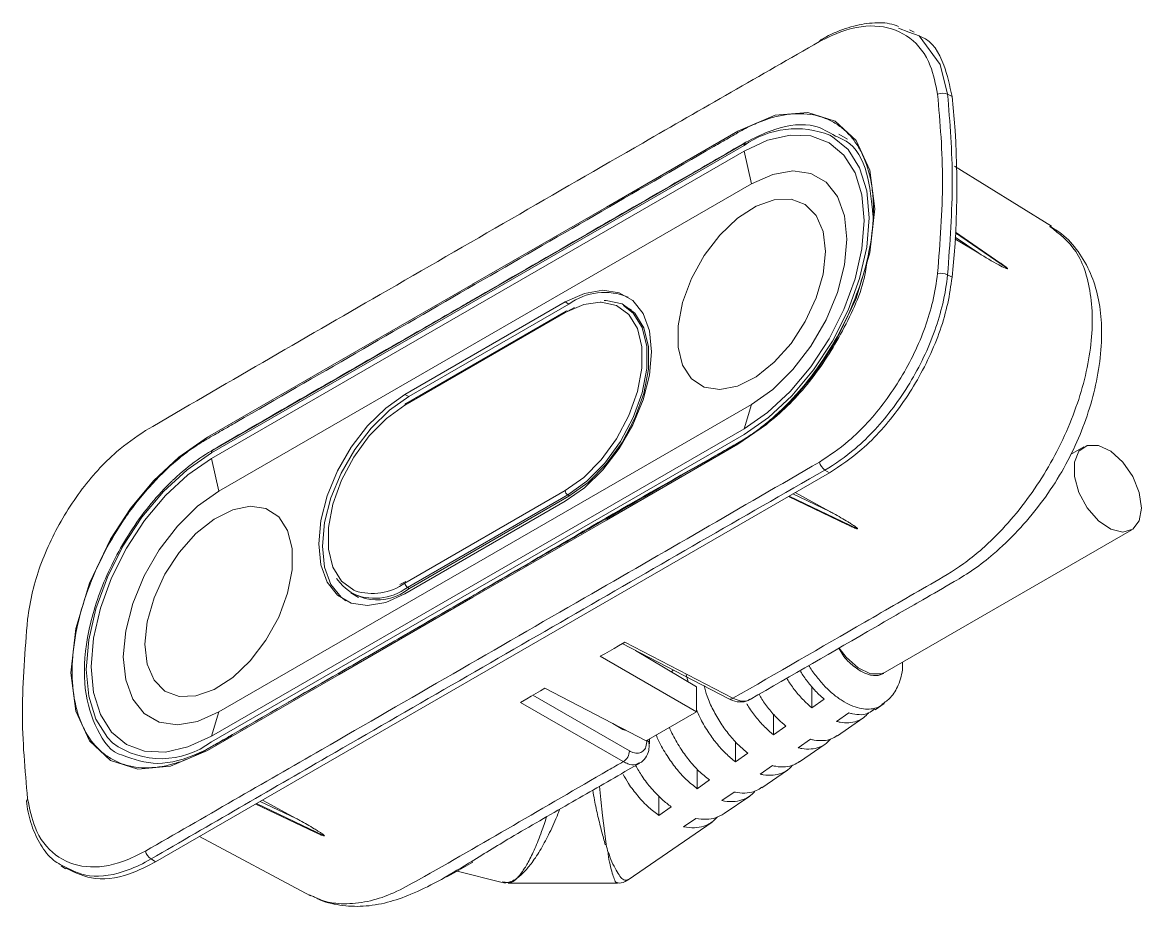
# Model space of a CAD drawing. Header units: millimetres. Extents: x 37 to 3702, y -325 to 1382.
# Drawn here: x 484.7 to 548.9, y 1101.1 to 1151.8 of the extents above; entities that cross this region are included whole.
import ezdxf

# ---------------------------------------------------------------- set-up
doc = ezdxf.new("R2010")
doc.units = ezdxf.units.MM
doc.layers.get('0').update_dxf_attribs({"lineweight": 20})

msp = doc.modelspace()

# ---------------------------------------------------------------- linework, layer by layer
at = {"color": 7, "linetype": 'Continuous', "lineweight": 20}
for p, q in [((534.959, 1151.504), (535.547, 1151.279)), ((535.847, 1151.265), (535.578, 1151.401)), ((538.024, 1147.575), (537.767, 1147.71)), ((532.024, 1145.129), (531.529, 1145.415)), ((526.092, 1144.775), (495.545, 1127.14)), ((526.154, 1144.912), (495.607, 1127.278)), ((526.183, 1144.923), (526.154, 1144.912)), ((495.545, 1126.814), (526.092, 1144.448)), ((526.517, 1142.57), (526.092, 1144.448)), ((543.737, 1140.14), (538.171, 1143.596)), ((495.97, 1124.936), (526.517, 1142.57)), ((539.551, 1138.587), (538.211, 1139.511)), ((541.2, 1137.707), (538.225, 1139.759)), ((540.772, 1138.05), (538.228, 1139.804)), ((539.551, 1138.587), (538.177, 1139.423)), ((538.024, 1137.216), (537.767, 1137.353)), ((515.839, 1135.794), (506.647, 1130.487)), ((516.051, 1135.671), (506.859, 1130.365)), ((516.051, 1135.671), (515.839, 1135.794)), ((519.641, 1135.343), (519.187, 1135.598)), ((515.839, 1135.185), (506.647, 1129.879)), ((515.881, 1135.277), (506.688, 1129.97)), ((515.979, 1135.268), (516.372, 1135.475)), ((506.859, 1130.365), (506.647, 1130.487)), ((495.97, 1112.279), (526.517, 1129.914)), ((526.517, 1129.914), (526.092, 1128.526)), ((495.545, 1110.891), (526.092, 1128.526)), ((495.545, 1110.565), (526.092, 1128.199)), ((545.577, 1127.48), (544.816, 1127.04)), ((495.97, 1124.936), (495.545, 1126.814)), ((530.993, 1125.99), (492.342, 1103.677)), ((530.993, 1125.99), (530.733, 1126.154)), ((506.647, 1119.664), (515.839, 1124.971)), ((515.979, 1124.727), (506.787, 1119.42)), ((515.979, 1124.727), (516.083, 1124.666)), ((528.897, 1124.78), (531.021, 1123.772)), ((529.034, 1124.859), (531.021, 1123.772)), ((506.647, 1119.056), (515.839, 1124.362)), ((506.859, 1119.341), (516.051, 1124.648)), ((528.634, 1124.628), (532.031, 1123.015)), ((532.597, 1122.789), (528.674, 1124.652)), ((534.185, 1114.552), (548.327, 1122.716)), ((506.688, 1119.756), (506.357, 1119.587)), ((503.54, 1119.112), (503.989, 1118.846)), ((506.787, 1119.42), (506.89, 1119.359)), ((519.11, 1116.195), (525.217, 1113.029)), ((519.251, 1116.276), (525.457, 1113.06)), ((523.359, 1113.714), (519.863, 1115.805)), ((523.359, 1112.288), (517.85, 1115.468)), ((522.777, 1114.398), (522.882, 1113.999)), ((513.983, 1113.235), (519.519, 1110.04)), ((514.677, 1113.636), (520.482, 1110.627)), ((523.359, 1112.288), (523.359, 1113.714)), ((529.981, 1113.721), (529.981, 1112.51)), ((519.165, 1109.427), (513.276, 1112.827)), ((529.981, 1112.51), (530.689, 1113.01)), ((533.61, 1112.399), (534.134, 1112.76)), ((495.97, 1112.279), (495.545, 1110.891)), ((523.359, 1112.288), (520.482, 1110.627)), ((527.789, 1112.149), (527.789, 1110.962)), ((532.103, 1112.219), (531.396, 1111.731)), ((531.445, 1110.909), (532.91, 1111.917)), ((519.141, 1111.276), (518.565, 1111.62)), ((527.789, 1110.962), (528.497, 1111.461)), ((520.662, 1110.453), (520.662, 1110.731)), ((525.597, 1110.576), (525.597, 1109.417)), ((529.911, 1110.707), (529.204, 1110.22)), ((520.662, 1110.453), (520.661, 1110.464)), ((525.597, 1109.417), (526.304, 1109.916)), ((529.283, 1109.42), (530.748, 1110.428)), ((519.264, 1108.851), (520.109, 1109.338)), ((523.405, 1109.002), (523.405, 1107.874)), ((527.719, 1109.195), (527.012, 1108.708)), ((527.12, 1107.931), (528.585, 1108.94)), ((523.405, 1107.874), (524.112, 1108.372)), ((521.213, 1107.442), (521.213, 1106.333)), ((525.527, 1107.683), (524.82, 1107.196)), ((524.957, 1106.442), (526.423, 1107.451)), ((498.087, 1106.994), (501.481, 1105.382)), ((498.127, 1107.017), (502.021, 1105.168)), ((498.35, 1107.146), (500.408, 1106.169)), ((500.408, 1106.169), (498.482, 1107.222)), ((521.213, 1106.333), (521.92, 1106.83)), ((523.335, 1106.171), (522.628, 1105.683)), ((519.45, 1102.65), (524.26, 1105.962)), ((494.869, 1105.136), (501.231, 1101.731)), ((518.18, 1104.667), (518.134, 1104.661)), ((518.294, 1104.21), (518.328, 1104.211)), ((492.342, 1103.677), (492.082, 1103.84)), ((509.476, 1103.054), (510.537, 1103.667)), ((486.924, 1103.439), (487.178, 1103.274)), ((509.631, 1103.144), (512.218, 1102.498)), ((512.223, 1102.527), (512.575, 1102.49)), ((512.564, 1102.456), (518.831, 1102.456))]:
    msp.add_line(p, q, dxfattribs=at)
at = {"color": 7, "linetype": 'Continuous', "lineweight": 20, "flags": 128}
for points in [[(535.547, 1151.279), (536.13, 1151.055), (537.347, 1149.411), (537.767, 1147.71), (537.767, 1147.71), (537.767, 1147.71)], [(510.558, 1136.827), (518.209, 1141.244), (525.746, 1145.595), (527.883, 1146.504), (529.745, 1146.669), (531.316, 1146.173), (532.527, 1145.056), (533.311, 1143.354), (533.588, 1141.14), (533.311, 1138.608), (532.527, 1136), (531.316, 1133.484), (530.166, 1131.725), (528.844, 1130.132), (527.389, 1128.767), (525.746, 1127.632), (518.198, 1123.274), (510.536, 1118.851), (502.874, 1114.428), (495.326, 1110.07), (493.189, 1109.162), (491.327, 1108.996), (489.756, 1109.493), (488.545, 1110.61), (487.761, 1112.312), (487.484, 1114.525), (487.761, 1117.058), (488.545, 1119.666), (489.756, 1122.181), (490.906, 1123.941), (492.228, 1125.534), (493.683, 1126.898), (495.326, 1128.034), (502.874, 1132.392), (510.536, 1136.815), (510.558, 1136.827)], [(526.092, 1144.448), (527.437, 1145.072), (528.731, 1145.365), (529.923, 1145.318), (530.967, 1144.931), (531.825, 1144.219), (532.462, 1143.21), (532.854, 1141.943), (532.987, 1140.467), (532.854, 1138.837), (532.462, 1137.117), (531.825, 1135.373), (530.967, 1133.672), (529.923, 1132.078), (528.731, 1130.655), (527.437, 1129.455), (526.092, 1128.526)], [(526.092, 1128.199), (527.493, 1129.166), (528.839, 1130.415), (530.08, 1131.898), (531.167, 1133.556), (532.06, 1135.327), (532.723, 1137.143), (533.132, 1138.934), (533.269, 1140.63), (533.132, 1142.167), (532.723, 1143.486), (532.06, 1144.536), (531.167, 1145.277), (531.022, 1145.356)], [(526.517, 1142.57), (527.736, 1143.115), (528.894, 1143.316), (529.933, 1143.162), (530.801, 1142.661), (531.454, 1141.838), (531.859, 1140.734), (531.997, 1139.405), (531.859, 1137.918), (531.454, 1136.346), (530.801, 1134.77), (529.933, 1133.267), (528.894, 1131.913), (527.736, 1130.776), (526.517, 1129.914)], [(530.759, 1138.691), (530.626, 1137.396), (530.234, 1136.028), (529.609, 1134.674), (528.79, 1133.418), (527.828, 1132.339), (526.783, 1131.506), (525.722, 1130.97), (524.71, 1130.766), (523.812, 1130.906), (523.084, 1131.381), (522.572, 1132.161), (522.307, 1133.198), (522.307, 1134.426), (522.572, 1135.768), (523.084, 1137.14), (523.812, 1138.456), (524.71, 1139.632), (525.722, 1140.595), (526.783, 1141.285), (527.828, 1141.658), (528.79, 1141.691), (529.609, 1141.381), (530.234, 1140.748), (530.626, 1139.833), (530.759, 1138.691)], [(515.839, 1124.362), (516.941, 1125.141), (517.987, 1126.168), (518.925, 1127.391), (519.709, 1128.748), (520.299, 1130.172), (520.665, 1131.592), (520.789, 1132.935), (520.665, 1134.136), (520.299, 1135.132), (519.709, 1135.876), (518.925, 1136.328), (517.987, 1136.468), (516.941, 1136.286), (515.839, 1135.794)], [(515.839, 1124.971), (516.898, 1125.73), (517.895, 1126.742), (518.772, 1127.948), (519.479, 1129.278), (519.975, 1130.654), (520.23, 1131.997), (520.23, 1133.228), (519.975, 1134.276), (519.479, 1135.08), (518.772, 1135.594), (517.895, 1135.787), (517.834, 1135.788)], [(517.834, 1135.788), (516.898, 1135.648), (515.839, 1135.185)], [(519.187, 1135.598), (519.736, 1135.159), (520.247, 1134.33), (520.51, 1133.248), (520.51, 1131.977), (520.247, 1130.592), (519.736, 1129.172), (519.006, 1127.799), (518.101, 1126.555), (517.072, 1125.51), (515.979, 1124.727)], [(516.051, 1124.648), (517.151, 1125.437), (518.187, 1126.489), (519.099, 1127.742), (519.834, 1129.124), (520.349, 1130.554), (520.614, 1131.95), (520.614, 1133.229), (520.349, 1134.319), (519.834, 1135.154), (519.099, 1135.688), (518.187, 1135.888), (518.066, 1135.889)], [(506.647, 1130.487), (505.545, 1129.708), (504.499, 1128.681), (503.561, 1127.459), (502.777, 1126.101), (502.187, 1124.677), (501.821, 1123.257), (501.697, 1121.914), (501.821, 1120.714), (502.187, 1119.717), (502.777, 1118.974), (503.561, 1118.521), (504.499, 1118.382), (505.545, 1118.563), (506.647, 1119.056)], [(506.859, 1130.365), (505.758, 1129.586), (504.711, 1128.559), (503.773, 1127.336), (502.989, 1125.979), (502.399, 1124.554), (502.033, 1123.135), (501.909, 1121.791), (502.033, 1120.591), (502.399, 1119.594), (502.989, 1118.851), (503.255, 1118.651)], [(506.647, 1129.879), (505.588, 1129.119), (504.592, 1128.107), (503.714, 1126.901), (503.007, 1125.571), (502.512, 1124.195), (502.256, 1122.852), (502.256, 1121.621), (502.512, 1120.573), (503.007, 1119.769), (503.714, 1119.256), (503.782, 1119.227)], [(548.897, 1123.975), (548.765, 1124.862), (548.389, 1125.781), (547.819, 1126.608), (547.131, 1127.23), (546.42, 1127.565), (545.78, 1127.566), (545.299, 1127.234), (545.041, 1126.614), (545.041, 1125.789), (545.299, 1124.87), (545.78, 1123.982), (546.42, 1123.245), (547.131, 1122.758), (547.819, 1122.587), (548.389, 1122.756), (548.765, 1123.24), (548.897, 1123.975)], [(495.545, 1127.14), (494.145, 1126.173), (492.799, 1124.924), (491.558, 1123.442), (490.47, 1121.783), (489.578, 1120.012), (488.915, 1118.196), (488.506, 1116.406), (488.368, 1114.709), (488.506, 1113.172), (488.915, 1111.853), (489.578, 1110.803), (489.879, 1110.495)], [(495.545, 1110.891), (494.2, 1110.268), (492.907, 1109.974), (491.715, 1110.022), (490.67, 1110.409), (489.813, 1111.12), (489.176, 1112.129), (488.784, 1113.396), (488.651, 1114.872), (488.784, 1116.502), (489.176, 1118.222), (489.813, 1119.966), (490.67, 1121.668), (491.715, 1123.261), (492.907, 1124.685), (494.2, 1125.884), (495.545, 1126.814)], [(495.97, 1112.279), (494.75, 1111.734), (493.592, 1111.533), (492.553, 1111.687), (491.685, 1112.189), (491.032, 1113.011), (490.627, 1114.115), (490.49, 1115.444), (490.627, 1116.931), (491.032, 1118.503), (491.685, 1120.08), (492.553, 1121.583), (493.592, 1122.936), (494.75, 1124.073), (495.97, 1124.936)], [(491.727, 1116.158), (491.86, 1115.017), (492.252, 1114.101), (492.877, 1113.468), (493.696, 1113.159), (494.659, 1113.191), (495.703, 1113.564), (496.765, 1114.254), (497.776, 1115.217), (498.674, 1116.394), (499.402, 1117.709), (499.914, 1119.081), (500.179, 1120.423), (500.179, 1121.651), (499.914, 1122.688), (499.402, 1123.469), (498.674, 1123.944), (497.776, 1124.083), (496.765, 1123.879), (495.703, 1123.343), (494.659, 1122.51), (493.696, 1121.432), (492.877, 1120.176), (492.252, 1118.821), (491.86, 1117.454), (491.727, 1116.158)], [(517.85, 1115.468), (518.112, 1115.619), (518.374, 1115.77), (518.636, 1115.921), (518.898, 1116.072), (519.251, 1116.276)], [(531.556, 1115.941), (531.943, 1115.424), (532.63, 1114.802), (533.342, 1114.467), (533.982, 1114.465), (534.185, 1114.552)], [(521.928, 1114.573), (522.015, 1114.659), (522.045, 1114.685)], [(514.677, 1113.636), (514.415, 1113.485), (514.153, 1113.333), (513.891, 1113.182), (513.63, 1113.031), (513.276, 1112.827)], [(517.807, 1108.009), (517.878, 1107.258), (517.978, 1106.328), (518.083, 1105.446), (518.18, 1104.666), (518.18, 1104.666), (518.18, 1104.666)], [(509.046, 1102.822), (509.475, 1103.054), (509.476, 1103.054)]]:
    msp.add_lwpolyline(points, dxfattribs=at)
at = {"color": 7, "linetype": 'Continuous', "lineweight": 20}
for centre, radius, start, end in [((530.598, 1150.676), 0.188, 119.61337, 162.49973), ((537.47, 1147.074), 0.702, 65.00234, 113.20618), ((490.243, 1142.395), 48.061, 353.81298, 6.18702), ((529.089, 1140.56), 5.172, 68.05411, 125.40877), ((526.239, 1144.791), 0.148, 125.01333, 186.29885), ((537.366, 1136.527), 0.919, 64.14474, 100.8078), ((518.108, 1132.856), 3.486, 67.47157, 126.14596), ((515.937, 1135.196), 0.0987, 125.04422, 186.26796), ((515.922, 1135.186), 0.0998, 54.88667, 114.47433), ((506.745, 1129.889), 0.0987, 125.04422, 186.26796), ((495.692, 1127.157), 0.148, 125.01333, 186.29885), ((531.194, 1126.806), 0.798, 194.02242, 234.78569), ((516.147, 1124.985), 0.308, 182.6294, 237.08191), ((505.065, 1121.521), 2.823, 214.13963, 309.45558), ((504.766, 1122.384), 3.307, 252.69968, 304.66692), ((506.954, 1119.678), 0.308, 182.6294, 237.08191), ((504.912, 1121.917), 3.122, 243.93071, 306.90524), ((525.31, 1113.256), 0.245, 247.67694, 306.78495), ((492.665, 1114.36), 4.765, 234.21658, 307.19402), ((520.414, 1110.428), 0.25, 8.30761, 63.8327), ((518.783, 1110.056), 0.736, 301.29176, 358.70765), ((485.186, 1107.141), 0.243, 139.57313, 185.93026), ((492.519, 1104.492), 0.785, 194.56273, 236.13015)]:
    msp.add_arc(centre, radius, start, end, dxfattribs=at)
msp.add_ellipse((518.434, 1108.848), major_axis=(-0.707, 6.391), ratio=0.1444, start_param=2.267952, end_param=2.366779, dxfattribs=at)
for points, knots in [([(537.194, 1147.719), (537.082, 1148.288), (536.818, 1149.631), (535.693, 1151.08), (533.913, 1151.768), (532.044, 1151.533), (530.848, 1150.944), (530.419, 1150.732)], [0, 0, 0, 0, 0.1710955, 0.4037804, 0.6366601, 0.8696121, 1, 1, 1, 1]), ([(534.946, 1151.607), (534.781, 1151.664), (534.271, 1151.839), (533.294, 1151.821), (532.07, 1151.573), (531.115, 1151.183), (530.6, 1150.887), (530.508, 1150.835)], [0, 0, 0, 0, 0.127673, 0.393948, 0.662806, 0.939753, 1, 1, 1, 1]), ([(536.136, 1151.047), (536.189, 1151.03), (536.865, 1150.809), (537.589, 1149.611), (537.891, 1148.197), (538.024, 1147.575)], [0, 0, 0, 0, 0.0446086, 0.5793164, 1, 1, 1, 1]), ([(530.419, 1150.732), (527.04, 1148.796), (518.638, 1143.979), (508.003, 1137.817), (498.488, 1132.34), (494.002, 1129.723), (491.759, 1128.415)], [0, 0, 0, 0, 0.261929, 0.651384, 0.825692, 1, 1, 1, 1]), ([(537.194, 1137.429), (537.335, 1139.214), (537.62, 1142.816), (537.337, 1146.075), (537.194, 1147.719)], [0, 0, 0, 0, 0.495668, 1, 1, 1, 1]), ([(537.767, 1147.71), (537.9, 1146.08), (538.17, 1142.796), (537.902, 1139.177), (537.767, 1137.353)], [0, 0, 0, 0, 0.496121, 1, 1, 1, 1]), ([(510.536, 1118.936), (505.945, 1116.286), (501.353, 1113.635), (496.475, 1110.819), (496.188, 1110.653), (495.757, 1110.404), (495.614, 1110.322), (495.327, 1110.155), (495.183, 1110.072), (494.754, 1109.838), (494.469, 1109.702), (493.903, 1109.467), (493.62, 1109.369), (492.784, 1109.135), (492.252, 1109.062), (491.491, 1109.074), (491.243, 1109.098), (490.763, 1109.188), (490.534, 1109.254), (490.098, 1109.424), (489.89, 1109.529), (489.496, 1109.777), (489.31, 1109.922), (488.786, 1110.413), (488.494, 1110.808), (488.138, 1111.501), (488.033, 1111.749), (487.853, 1112.277), (487.779, 1112.553), (487.605, 1113.418), (487.55, 1114.042), (487.568, 1115.384), (487.642, 1116.078), (487.911, 1117.512), (488.11, 1118.259), (488.617, 1119.73), (488.925, 1120.46), (489.654, 1121.913), (490.062, 1122.609), (490.734, 1123.606), (490.968, 1123.93), (491.458, 1124.563), (491.71, 1124.867), (492.483, 1125.735), (493.021, 1126.26), (493.865, 1126.964), (494.148, 1127.182), (494.573, 1127.481), (494.715, 1127.576), (495, 1127.757), (495.142, 1127.842), (495.57, 1128.092), (495.855, 1128.254), (496.425, 1128.583), (501.27, 1131.38), (510.675, 1136.81), (519.795, 1142.075), (524.64, 1144.872), (524.925, 1145.036), (525.352, 1145.283), (525.495, 1145.365), (525.78, 1145.53), (525.922, 1145.613), (526.35, 1145.843), (526.636, 1145.979), (527.199, 1146.209), (527.476, 1146.305), (528.023, 1146.456), (528.292, 1146.512), (528.821, 1146.584), (529.083, 1146.6), (529.843, 1146.587), (530.313, 1146.498), (530.965, 1146.246), (531.175, 1146.14), (531.569, 1145.893), (531.754, 1145.751), (532.097, 1145.432), (532.256, 1145.254), (532.549, 1144.864), (532.684, 1144.65), (533.043, 1143.959), (533.221, 1143.444), (533.4, 1142.589), (533.445, 1142.289), (533.503, 1141.666), (533.516, 1141.346), (533.509, 1140.363), (533.442, 1139.674), (533.182, 1138.238), (532.993, 1137.514), (532.5, 1136.053), (532.193, 1135.311), (531.489, 1133.882), (531.091, 1133.189), (530.2, 1131.845), (529.723, 1131.218), (528.964, 1130.348), (528.703, 1130.069), (528.167, 1129.535), (527.893, 1129.281), (527.342, 1128.81), (527.065, 1128.591), (526.505, 1128.185), (526.223, 1128), (525.796, 1127.745), (525.653, 1127.663), (525.368, 1127.499), (525.225, 1127.416), (524.798, 1127.169), (522.231, 1125.687), (519.663, 1124.205), (516.241, 1122.229), (514.529, 1121.241), (512.533, 1120.089), (511.534, 1119.512), (511.106, 1119.265), (510.821, 1119.101), (510.679, 1119.019), (510.536, 1118.936)], [0, 0, 0, 0, 0.125, 0.125, 0.132812, 0.132812, 0.136719, 0.136719, 0.140625, 0.140625, 0.148437, 0.148437, 0.15625, 0.15625, 0.171875, 0.171875, 0.179687, 0.179687, 0.1875, 0.1875, 0.195312, 0.195312, 0.203125, 0.203125, 0.21875, 0.21875, 0.226562, 0.226562, 0.234375, 0.234375, 0.25, 0.25, 0.265625, 0.265625, 0.28125, 0.28125, 0.296875, 0.296875, 0.3125, 0.3125, 0.320312, 0.320312, 0.328125, 0.328125, 0.34375, 0.34375, 0.351562, 0.351562, 0.355469, 0.355469, 0.359375, 0.359375, 0.367187, 0.367187, 0.375, 0.5, 0.625, 0.625, 0.632812, 0.632812, 0.636719, 0.636719, 0.640625, 0.640625, 0.648437, 0.648437, 0.65625, 0.65625, 0.664062, 0.664062, 0.671875, 0.671875, 0.6875, 0.6875, 0.695312, 0.695312, 0.703125, 0.703125, 0.710937, 0.710937, 0.71875, 0.71875, 0.734375, 0.734375, 0.742187, 0.742187, 0.75, 0.75, 0.765625, 0.765625, 0.78125, 0.78125, 0.796875, 0.796875, 0.8125, 0.8125, 0.828125, 0.828125, 0.835937, 0.835937, 0.84375, 0.84375, 0.851562, 0.851562, 0.859375, 0.859375, 0.863281, 0.863281, 0.867187, 0.867187, 0.875, 0.9375, 0.9375, 0.96875, 0.984375, 0.992187, 0.996094, 0.996094, 1, 1, 1, 1]), ([(531.331, 1145.312), (530.951, 1145.542), (529.991, 1146.12), (528.241, 1145.898), (526.54, 1145.164), (524.742, 1144.113), (521.587, 1142.3), (516.815, 1139.54), (512.947, 1137.308), (510.886, 1136.119)], [0, 0, 0, 0, 0.077018, 0.194054, 0.257346, 0.320947, 0.449527, 0.706687, 1, 1, 1, 1]), ([(533.482, 1140.773), (533.408, 1141.609), (533.254, 1143.344), (532.391, 1144.885), (531.547, 1145.225), (531.331, 1145.312)], [0, 0, 0, 0, 0.40885, 0.848876, 1, 1, 1, 1]), ([(525.457, 1113.06), (527.979, 1114.514), (531.761, 1116.696), (536.167, 1119.248), (538.718, 1120.706), (540.899, 1122.612), (542.719, 1124.891), (544.074, 1127.224), (545.181, 1129.648), (545.875, 1132.142), (546.103, 1134.468), (545.993, 1136.61), (545.337, 1138.814), (544.175, 1139.705), (543.634, 1140.12)], [0, 0, 0, 0, 0.237008, 0.355512, 0.414803, 0.475904, 0.564987, 0.609112, 0.654524, 0.743053, 0.78772, 0.833734, 0.922577, 1, 1, 1, 1]), ([(526.438, 1112.992), (528.83, 1114.37), (532.128, 1116.271), (536.055, 1118.552), (537.889, 1119.587), (539.29, 1120.44), (540.518, 1121.405), (541.811, 1122.639), (543.096, 1124.166), (544.211, 1125.815), (545.112, 1127.529), (545.804, 1129.278), (546.301, 1131.052), (546.588, 1132.846), (546.633, 1134.546), (546.435, 1136.093), (545.996, 1137.487), (545.295, 1138.707), (544.491, 1139.627), (543.866, 1139.999), (543.637, 1140.135)], [0, 0, 0, 0, 0.231695, 0.319451, 0.377591, 0.412497, 0.447761, 0.494931, 0.541548, 0.586917, 0.630863, 0.673421, 0.717133, 0.762247, 0.808442, 0.850225, 0.890423, 0.933394, 0.975584, 1, 1, 1, 1]), ([(541.2, 1137.707), (541.2, 1137.706), (541.2, 1137.704), (541.198, 1137.702), (541.19, 1137.699), (541.152, 1137.704), (540.99, 1137.77), (540.448, 1138.051), (539.936, 1138.357), (539.551, 1138.587)], [0, 0, 0, 0, 0.001441, 0.003325, 0.006786, 0.018728, 0.075989, 0.303541, 1, 1, 1, 1]), ([(499.95, 1112.829), (501.654, 1113.813), (505.141, 1115.828), (513.222, 1120.473), (520.187, 1124.622), (525.947, 1127.792), (527.941, 1129.106), (530.067, 1131.314), (531.906, 1134.29), (532.966, 1136.685), (533.119, 1137.872), (533.141, 1138.043)], [0, 0, 0, 0, 0.143777, 0.294118, 0.681712, 0.731099, 0.780185, 0.849545, 0.918906, 0.98836, 1, 1, 1, 1]), ([(540.772, 1138.049), (540.777, 1138.046), (540.829, 1138.011), (540.91, 1137.953), (541.008, 1137.882), (541.073, 1137.832), (541.116, 1137.797), (541.146, 1137.772), (541.165, 1137.754), (541.178, 1137.741), (541.188, 1137.73), (541.194, 1137.722), (541.198, 1137.715), (541.2, 1137.71), (541.2, 1137.708), (541.2, 1137.707)], [0, 0, 0, 0, 0.036385, 0.350831, 0.561935, 0.703818, 0.799341, 0.863819, 0.907513, 0.937303, 0.957805, 0.97834, 0.986926, 0.99561, 1, 1, 1, 1]), ([(530.419, 1126.612), (530.983, 1126.988), (532.314, 1127.876), (534.261, 1130.03), (535.952, 1132.835), (536.898, 1135.417), (537.116, 1136.898), (537.194, 1137.429)], [0, 0, 0, 0, 0.171211, 0.404154, 0.637018, 0.869791, 1, 1, 1, 1]), ([(537.767, 1137.353), (537.767, 1137.353), (537.715, 1136.813), (537.453, 1135.256), (536.502, 1132.587), (534.734, 1129.659), (532.708, 1127.469), (531.321, 1126.485), (530.733, 1126.154), (530.733, 1126.154)], [0, 0, 0, 0, 0.000004, 0.130191, 0.363089, 0.596093, 0.829022, 0.999996, 1, 1, 1, 1]), ([(538.024, 1137.216), (537.954, 1136.72), (537.746, 1135.24), (536.816, 1132.608), (535.085, 1129.671), (533.037, 1127.354), (531.618, 1126.407), (530.993, 1125.99)], [0, 0, 0, 0, 0.117533, 0.350711, 0.583827, 0.816818, 1, 1, 1, 1]), ([(510.886, 1136.119), (510.651, 1135.983), (509.472, 1135.303), (504.522, 1132.442), (499.377, 1129.498), (494.708, 1126.771), (493.789, 1126.001), (492.504, 1124.778), (490.953, 1122.907), (489.26, 1119.731), (488.307, 1116.499), (488.161, 1113.494), (488.919, 1111.216), (489.771, 1109.951), (490.444, 1109.794), (490.444, 1109.794)], [0, 0, 0, 0, 0.0217175, 0.1085876, 0.4560679, 0.4964976, 0.5378306, 0.5420971, 0.6209968, 0.6967158, 0.7725209, 0.8483513, 0.9242379, 0.9999735, 1, 1, 1, 1]), ([(491.759, 1128.415), (491.202, 1128.035), (489.886, 1127.138), (487.946, 1124.98), (486.259, 1122.174), (485.309, 1119.594), (485.082, 1118.118), (485.001, 1117.589)], [0, 0, 0, 0, 0.171211, 0.404154, 0.637018, 0.869791, 1, 1, 1, 1]), ([(491.759, 1104.295), (495.131, 1106.235), (503.517, 1111.062), (514.163, 1117.217), (523.67, 1122.698), (528.169, 1125.308), (530.419, 1126.612)], [0, 0, 0, 0, 0.261929, 0.651384, 0.825692, 1, 1, 1, 1]), ([(530.733, 1126.154), (528.349, 1124.785), (523.581, 1122.049), (514.078, 1116.554), (503.562, 1110.495), (495.449, 1105.792), (492.082, 1103.84)], [0, 0, 0, 0, 0.184528, 0.369061, 0.738121, 1, 1, 1, 1]), ([(531.021, 1123.772), (531.092, 1123.733), (531.303, 1123.617), (531.651, 1123.42), (531.991, 1123.22), (532.232, 1123.071), (532.367, 1122.984), (532.454, 1122.925), (532.51, 1122.884), (532.547, 1122.856), (532.569, 1122.836), (532.584, 1122.822), (532.593, 1122.813), (532.598, 1122.805), (532.601, 1122.799), (532.602, 1122.795), (532.601, 1122.792), (532.599, 1122.79), (532.598, 1122.789), (532.597, 1122.789)], [0, 0, 0, 0, 0.125098, 0.375302, 0.625601, 0.748338, 0.830266, 0.885063, 0.921803, 0.946513, 0.963202, 0.974536, 0.982297, 0.98767, 0.992889, 0.995679, 0.997634, 0.999058, 1, 1, 1, 1]), ([(532.597, 1122.789), (532.596, 1122.789), (532.593, 1122.788), (532.584, 1122.787), (532.553, 1122.791), (532.447, 1122.826), (532.266, 1122.902), (532.116, 1122.979), (532.034, 1123.02)], [0, 0, 0, 0, 0.005682, 0.014061, 0.037526, 0.137226, 0.532564, 1, 1, 1, 1]), ([(485.001, 1117.589), (484.854, 1115.807), (484.556, 1112.213), (484.852, 1108.946), (485.001, 1107.299)], [0, 0, 0, 0, 0.495668, 1, 1, 1, 1]), ([(531.522, 1115.927), (531.597, 1115.798), (531.834, 1115.395), (532.372, 1114.872), (533.034, 1114.456), (533.655, 1114.302), (533.97, 1114.425), (534.114, 1114.482)], [0, 0, 0, 0, 0.110127, 0.34489, 0.57223, 0.803046, 1, 1, 1, 1]), ([(534.005, 1112.712), (534.176, 1112.832), (534.579, 1113.115), (534.996, 1113.856), (535.193, 1114.564), (535.191, 1115.026), (535.191, 1115.133)], [0, 0, 0, 0, 0.222445, 0.523783, 0.889908, 1, 1, 1, 1]), ([(529.312, 1114.651), (529.364, 1114.562), (529.538, 1114.263), (529.9, 1113.795), (530.314, 1113.337), (530.587, 1113.098), (530.689, 1113.01)], [0, 0, 0, 0, 0.138142, 0.464791, 0.801369, 1, 1, 1, 1]), ([(534.017, 1112.692), (533.996, 1112.673), (533.874, 1112.568), (533.589, 1112.472), (533.173, 1112.414), (532.707, 1112.474), (532.219, 1112.641), (531.716, 1112.912), (531.217, 1113.276), (530.721, 1113.735), (530.261, 1114.276), (529.953, 1114.688), (529.823, 1114.919), (529.811, 1114.939)], [0, 0, 0, 0, 0.022199, 0.126552, 0.233756, 0.340124, 0.449641, 0.554054, 0.661375, 0.769604, 0.88118, 0.989414, 1, 1, 1, 1]), ([(523.811, 1113.802), (523.858, 1113.595), (523.966, 1113.127), (524.318, 1112.385), (524.741, 1111.636), (525.24, 1110.948), (525.761, 1110.365), (526.131, 1110.059), (526.304, 1109.916)], [0, 0, 0, 0, 0.140621, 0.318508, 0.502092, 0.670826, 0.845205, 1, 1, 1, 1]), ([(528.551, 1114.212), (528.602, 1114.122), (528.778, 1113.818), (529.145, 1113.341), (529.577, 1112.86), (529.867, 1112.609), (529.981, 1112.51)], [0, 0, 0, 0, 0.1333493, 0.4538937, 0.7843397, 1, 1, 1, 1]), ([(526.952, 1113.289), (527.005, 1113.196), (527.185, 1112.879), (527.565, 1112.38), (528.032, 1111.856), (528.356, 1111.581), (528.497, 1111.461)], [0, 0, 0, 0, 0.127474, 0.436912, 0.75623, 1, 1, 1, 1]), ([(525.219, 1113.036), (525.242, 1113.022), (525.441, 1112.899), (525.817, 1112.832), (526.232, 1112.858), (526.394, 1112.983), (526.429, 1113.011)], [0, 0, 0, 0, 0.059399, 0.509553, 0.893035, 1, 1, 1, 1]), ([(525.457, 1113.06), (525.617, 1112.996), (525.936, 1112.867), (526.276, 1112.879), (526.402, 1112.988), (526.427, 1113.01)], [0, 0, 0, 0, 0.444666, 0.889349, 1, 1, 1, 1]), ([(526.257, 1112.737), (526.289, 1112.68), (526.452, 1112.394), (526.815, 1111.921), (527.298, 1111.376), (527.638, 1111.09), (527.789, 1110.962)], [0, 0, 0, 0, 0.079657, 0.400708, 0.732169, 1, 1, 1, 1]), ([(523.359, 1112.421), (523.423, 1112.27), (523.603, 1111.841), (523.988, 1111.187), (524.492, 1110.484), (525.03, 1109.883), (525.414, 1109.568), (525.597, 1109.417)], [0, 0, 0, 0, 0.127452, 0.361865, 0.575641, 0.796674, 1, 1, 1, 1]), ([(533.223, 1112.214), (533.135, 1112.119), (532.942, 1111.91), (532.563, 1111.721), (532.112, 1111.63), (531.714, 1111.653), (531.467, 1111.714), (531.396, 1111.731)], [0, 0, 0, 0, 0.2002635, 0.4372898, 0.6669504, 0.903618, 1, 1, 1, 1]), ([(533.574, 1112.451), (533.468, 1112.363), (533.141, 1112.088), (532.583, 1112.1), (532.175, 1112.201), (532.103, 1112.219)], [0, 0, 0, 0, 0.280709, 0.873035, 1, 1, 1, 1]), ([(519.141, 1111.276), (519.181, 1111.255), (519.241, 1111.223), (519.292, 1111.231), (519.31, 1111.234)], [0, 0, 0, 0, 0.646936, 1, 1, 1, 1]), ([(521.81, 1111.393), (521.856, 1111.284), (522.025, 1110.881), (522.402, 1110.242), (522.926, 1109.506), (523.497, 1108.868), (523.909, 1108.536), (524.112, 1108.372)], [0, 0, 0, 0, 0.091113, 0.334544, 0.552958, 0.77901, 1, 1, 1, 1]), ([(490.444, 1109.794), (491.089, 1109.56), (492.377, 1109.093), (494.636, 1109.728), (496.075, 1110.563), (496.692, 1110.922)], [0, 0, 0, 0, 0.363797, 0.727064, 1, 1, 1, 1]), ([(519.519, 1110.04), (519.586, 1110.006), (519.768, 1109.913), (520.05, 1109.884), (520.312, 1110.001), (520.49, 1110.26), (520.513, 1110.521), (520.524, 1110.652)], [0, 0, 0, 0, 0.126921, 0.345261, 0.563529, 0.781764, 1, 1, 1, 1]), ([(521.05, 1110.955), (521.095, 1110.847), (521.265, 1110.439), (521.647, 1109.79), (522.182, 1109.038), (522.768, 1108.383), (523.193, 1108.044), (523.405, 1107.874)], [0, 0, 0, 0, 0.087306, 0.331654, 0.549216, 0.774489, 1, 1, 1, 1]), ([(531.049, 1110.722), (530.978, 1110.641), (530.795, 1110.433), (530.419, 1110.237), (529.941, 1110.128), (529.525, 1110.145), (529.271, 1110.204), (529.204, 1110.22)], [0, 0, 0, 0, 0.1643179, 0.4173955, 0.6598781, 0.9100279, 1, 1, 1, 1]), ([(531.438, 1110.92), (531.328, 1110.851), (531.089, 1110.7), (530.64, 1110.615), (530.232, 1110.631), (529.98, 1110.691), (529.911, 1110.707)], [0, 0, 0, 0, 0.261822, 0.567006, 0.881731, 1, 1, 1, 1]), ([(520.098, 1109.354), (520.134, 1109.368), (520.311, 1109.437), (520.515, 1109.74), (520.659, 1110.105), (520.645, 1110.368), (520.64, 1110.462)], [0, 0, 0, 0, 0.091115, 0.443709, 0.802226, 1, 1, 1, 1]), ([(501.176, 1101.786), (501.475, 1101.642), (502.123, 1101.332), (503.309, 1101.225), (504.63, 1101.393), (506.02, 1101.857), (510.583, 1104.416), (514.961, 1107.002), (518.877, 1109.261), (519.165, 1109.427)], [0, 0, 0, 0, 0.06523, 0.141145, 0.219271, 0.293046, 0.368696, 0.953575, 1, 1, 1, 1]), ([(520.098, 1109.361), (520.023, 1109.318), (519.839, 1109.212), (519.499, 1109.262), (519.255, 1109.383), (519.165, 1109.427)], [0, 0, 0, 0, 0.298095, 0.741977, 1, 1, 1, 1]), ([(529.272, 1109.436), (529.167, 1109.367), (528.927, 1109.208), (528.464, 1109.113), (528.04, 1109.124), (527.782, 1109.181), (527.719, 1109.195)], [0, 0, 0, 0, 0.247071, 0.565162, 0.893547, 1, 1, 1, 1]), ([(501.392, 1101.697), (501.479, 1101.646), (501.94, 1101.374), (502.916, 1101.161), (504.256, 1101.08), (505.643, 1101.317), (507.061, 1101.811), (508.614, 1102.575), (510.528, 1103.733), (512.995, 1105.263), (516.009, 1106.963), (518.195, 1108.23), (519.264, 1108.851)], [0, 0, 0, 0, 0.0163621, 0.0871134, 0.1581131, 0.2303535, 0.3023335, 0.385624, 0.4856061, 0.6246733, 0.8162667, 1, 1, 1, 1]), ([(519.16, 1108.692), (519.258, 1108.518), (519.507, 1108.077), (520.008, 1107.433), (520.6, 1106.801), (521.018, 1106.482), (521.213, 1106.333)], [0, 0, 0, 0, 0.180543, 0.458647, 0.746967, 1, 1, 1, 1]), ([(519.876, 1109.204), (519.995, 1108.997), (520.263, 1108.528), (520.782, 1107.866), (521.35, 1107.267), (521.744, 1106.965), (521.92, 1106.83)], [0, 0, 0, 0, 0.216012, 0.488828, 0.771527, 1, 1, 1, 1]), ([(528.884, 1109.232), (528.825, 1109.163), (528.649, 1108.955), (528.271, 1108.752), (527.764, 1108.624), (527.332, 1108.638), (527.073, 1108.694), (527.012, 1108.708)], [0, 0, 0, 0, 0.134749, 0.403024, 0.657118, 0.919524, 1, 1, 1, 1]), ([(518.134, 1104.661), (518.065, 1104.911), (517.926, 1105.412), (517.713, 1106.279), (517.539, 1107.072), (517.446, 1107.594), (517.413, 1107.782)], [0, 0, 0, 0, 0.276964, 0.555179, 0.839463, 1, 1, 1, 1]), ([(526.722, 1107.742), (526.674, 1107.684), (526.503, 1107.475), (526.119, 1107.264), (525.583, 1107.119), (525.136, 1107.131), (524.872, 1107.185), (524.82, 1107.196)], [0, 0, 0, 0, 0.1088997, 0.3920602, 0.6571417, 0.9311818, 1, 1, 1, 1]), ([(527.107, 1107.951), (527.006, 1107.881), (526.763, 1107.714), (526.284, 1107.61), (525.845, 1107.617), (525.582, 1107.672), (525.527, 1107.683)], [0, 0, 0, 0, 0.2358665, 0.5664237, 0.9080373, 1, 1, 1, 1]), ([(484.945, 1107.116), (484.949, 1107.08), (485.001, 1106.619), (485.21, 1105.719), (485.724, 1104.635), (486.299, 1103.87), (486.753, 1103.594), (486.889, 1103.512)], [0, 0, 0, 0, 0.022999, 0.297108, 0.589145, 0.877045, 1, 1, 1, 1]), ([(485.001, 1107.299), (485.117, 1106.727), (485.39, 1105.379), (486.518, 1103.929), (488.294, 1103.243), (490.154, 1103.483), (491.335, 1104.08), (491.759, 1104.295)], [0, 0, 0, 0, 0.1710955, 0.4037804, 0.6366601, 0.8696121, 1, 1, 1, 1]), ([(500.408, 1106.169), (500.479, 1106.13), (500.831, 1105.936), (501.251, 1105.696), (501.635, 1105.46), (501.78, 1105.367), (501.874, 1105.303), (501.934, 1105.26), (501.971, 1105.231), (501.995, 1105.21), (502.009, 1105.197), (502.017, 1105.186), (502.022, 1105.179), (502.023, 1105.174), (502.023, 1105.171), (502.021, 1105.169), (502.021, 1105.168)], [0, 0, 0, 0, 0.122615, 0.613155, 0.743721, 0.830402, 0.8879, 0.926022, 0.9513, 0.968077, 0.979235, 0.98669, 0.993251, 0.996221, 0.998598, 1, 1, 1, 1]), ([(515.511, 1106.684), (515.481, 1106.602), (515.308, 1106.118), (514.95, 1105.343), (514.451, 1104.392), (513.964, 1103.656), (513.503, 1103.102), (513.218, 1102.846), (513.076, 1102.743), (513.073, 1102.741)], [0, 0, 0, 0, 0.041764, 0.247189, 0.447419, 0.653283, 0.823352, 0.996782, 1, 1, 1, 1]), ([(513.073, 1102.741), (513.075, 1102.743), (513.178, 1102.848), (513.389, 1103.11), (513.732, 1103.669), (514.101, 1104.426), (514.459, 1105.3), (514.674, 1105.966), (514.767, 1106.255)], [0, 0, 0, 0, 0.003463, 0.189898, 0.379977, 0.600439, 0.826963, 1, 1, 1, 1]), ([(524.563, 1106.256), (524.486, 1106.171), (524.271, 1105.932), (523.824, 1105.719), (523.254, 1105.597), (522.839, 1105.654), (522.628, 1105.683)], [0, 0, 0, 0, 0.1647482, 0.462238, 0.7267578, 1, 1, 1, 1]), ([(524.951, 1106.451), (524.794, 1106.359), (524.489, 1106.18), (523.938, 1106.086), (523.538, 1106.143), (523.335, 1106.171)], [0, 0, 0, 0, 0.342629, 0.666212, 1, 1, 1, 1]), ([(502.021, 1105.168), (502.02, 1105.168), (502.019, 1105.167), (502.015, 1105.166), (502.007, 1105.165), (501.981, 1105.169), (501.893, 1105.196), (501.719, 1105.268), (501.573, 1105.342), (501.484, 1105.386)], [0, 0, 0, 0, 0.0050541, 0.0100924, 0.0182236, 0.039688, 0.1252169, 0.4643409, 1, 1, 1, 1]), ([(518.831, 1102.482), (518.812, 1102.477), (518.755, 1102.464), (518.654, 1102.658), (518.532, 1103.014), (518.415, 1103.497), (518.316, 1103.928), (518.296, 1104.181), (518.294, 1104.21)], [0, 0, 0, 0, 0.120459, 0.360603, 0.563413, 0.770723, 0.973567, 1, 1, 1, 1]), ([(518.328, 1104.211), (518.335, 1104.183), (518.399, 1103.934), (518.582, 1103.525), (518.814, 1103.071), (519.044, 1102.752), (519.26, 1102.579), (519.385, 1102.629), (519.448, 1102.654)], [0, 0, 0, 0, 0.0238917, 0.2092609, 0.3944094, 0.5840148, 0.7940687, 1, 1, 1, 1]), ([(492.082, 1103.84), (492.082, 1103.84), (491.644, 1103.582), (490.424, 1103.004), (488.526, 1102.661), (487.424, 1103.238), (486.899, 1103.513)], [0, 0, 0, 0, 0.000007, 0.226486, 0.631616, 1, 1, 1, 1]), ([(492.342, 1103.677), (491.942, 1103.471), (490.751, 1102.857), (488.866, 1102.508), (487.737, 1103.053), (487.197, 1103.313)], [0, 0, 0, 0, 0.20816, 0.621187, 1, 1, 1, 1]), ([(512.223, 1102.515), (512.255, 1102.501), (512.355, 1102.46), (512.547, 1102.487), (512.763, 1102.553), (512.929, 1102.644), (513.022, 1102.705), (513.058, 1102.73), (513.071, 1102.739), (513.073, 1102.741)], [0, 0, 0, 0, 0.13008, 0.405704, 0.684084, 0.883528, 0.957355, 0.99216, 1, 1, 1, 1]), ([(513.073, 1102.741), (513.072, 1102.739), (512.976, 1102.641), (512.797, 1102.492), (512.639, 1102.474), (512.564, 1102.465)], [0, 0, 0, 0, 0.009605, 0.530679, 1, 1, 1, 1]), ([(518.83, 1102.473), (518.864, 1102.468), (519.051, 1102.439), (519.295, 1102.53), (519.422, 1102.641), (519.444, 1102.659)], [0, 0, 0, 0, 0.154569, 0.854789, 1, 1, 1, 1])]:
    msp.add_open_spline(points, degree=3, knots=knots, dxfattribs=at)

doc.saveas('drawing.dxf')
